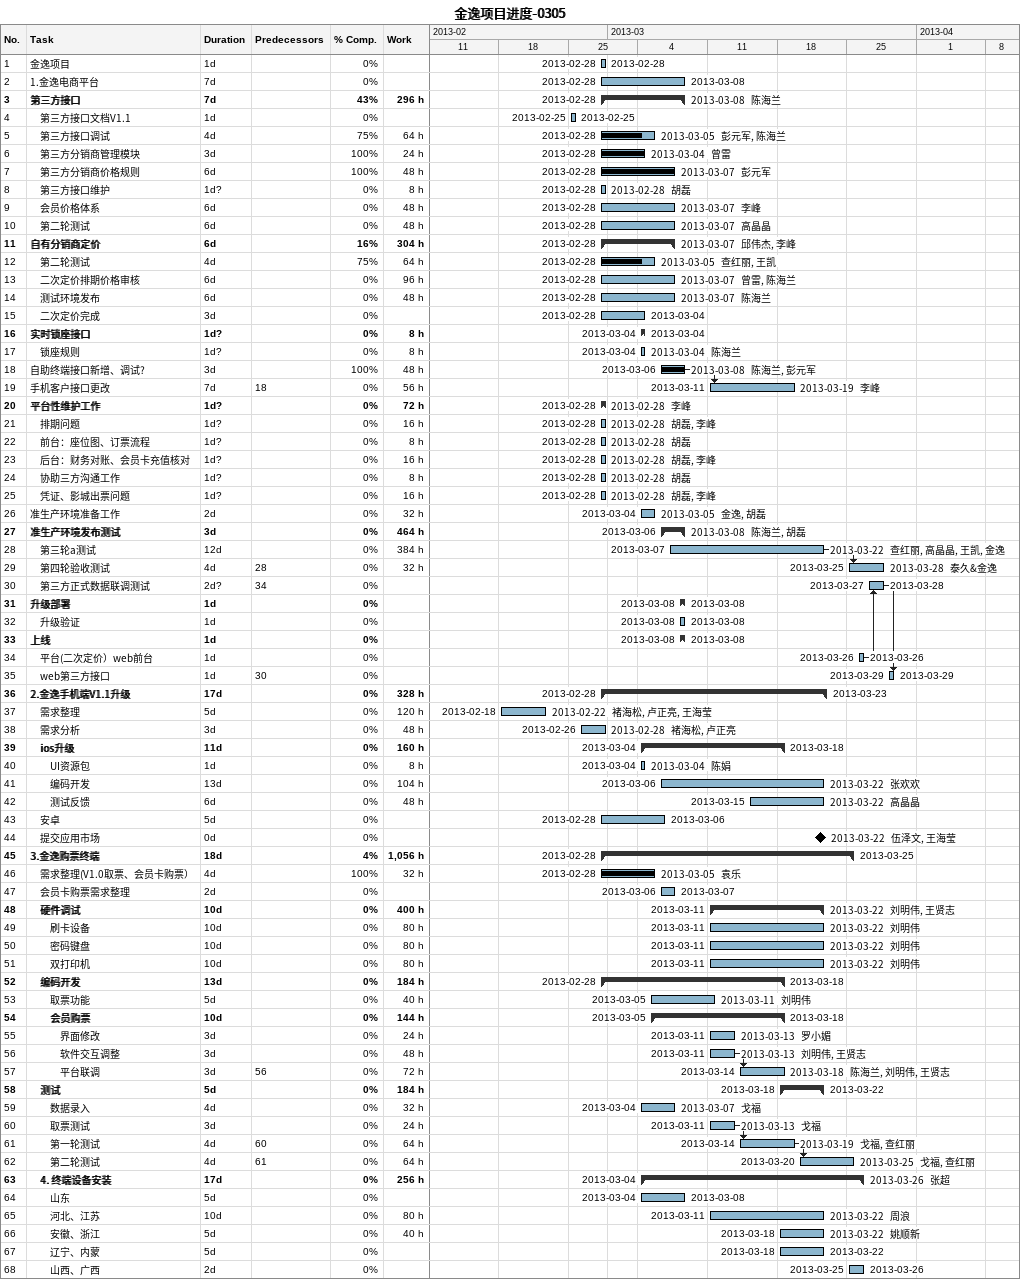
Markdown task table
金逸项目进度-0305

| ID | Level | Task | Duration | Start | Finish | Predecessors | Resources | % complete | Work (h) |
|---|---|---|---|---|---|---|---|---|---|
| 1 | 1 | 金逸项目 | 1d | 2013-02-28 | 2013-02-28 |  |  | 0 |  |
| 2 | 1 | 1.金逸电商平台 | 7d | 2013-02-28 | 2013-03-08 |  |  | 0 |  |
| 3 | 1 | **第三方接口** | 7d | 2013-02-28 | 2013-03-08 |  | 陈海兰 | 43 | 296 |
| 4 | 2 | 第三方接口文档V1.1 | 1d | 2013-02-25 | 2013-02-25 |  |  | 0 |  |
| 5 | 2 | 第三方接口调试 | 4d | 2013-02-28 | 2013-03-05 |  | 彭元军, 陈海兰 | 75 | 64 |
| 6 | 2 | 第三方分销商管理模块 | 3d | 2013-02-28 | 2013-03-04 |  | 曾雷 | 100 | 24 |
| 7 | 2 | 第三方分销商价格规则 | 6d | 2013-02-28 | 2013-03-07 |  | 彭元军 | 100 | 48 |
| 8 | 2 | 第三方接口维护 | 1d? | 2013-02-28 | 2013-02-28 |  | 胡磊 | 0 | 8 |
| 9 | 2 | 会员价格体系 | 6d | 2013-02-28 | 2013-03-07 |  | 李峰 | 0 | 48 |
| 10 | 2 | 第二轮测试 | 6d | 2013-02-28 | 2013-03-07 |  | 高晶晶 | 0 | 48 |
| 11 | 1 | **自有分销商定价** | 6d | 2013-02-28 | 2013-03-07 |  | 邱伟杰, 李峰 | 16 | 304 |
| 12 | 2 | 第二轮测试 | 4d | 2013-02-28 | 2013-03-05 |  | 查红丽, 王凯 | 75 | 64 |
| 13 | 2 | 二次定价排期价格审核 | 6d | 2013-02-28 | 2013-03-07 |  | 曾雷, 陈海兰 | 0 | 96 |
| 14 | 2 | 测试环境发布 | 6d | 2013-02-28 | 2013-03-07 |  | 陈海兰 | 0 | 48 |
| 15 | 2 | 二次定价完成 | 3d | 2013-02-28 | 2013-03-04 |  |  | 0 |  |
| 16 | 1 | **实时锁座接口** | 1d? | 2013-03-04 | 2013-03-04 |  |  | 0 | 8 |
| 17 | 2 | 锁座规则 | 1d? | 2013-03-04 | 2013-03-04 |  | 陈海兰 | 0 | 8 |
| 18 | 1 | 自助终端接口新增、调试? | 3d | 2013-03-06 | 2013-03-08 |  | 陈海兰, 彭元军 | 100 | 48 |
| 19 | 1 | 手机客户接口更改 | 7d | 2013-03-11 | 2013-03-19 | 18 | 李峰 | 0 | 56 |
| 20 | 1 | **平台性维护工作** | 1d? | 2013-02-28 | 2013-02-28 |  | 李峰 | 0 | 72 |
| 21 | 2 | 排期问题 | 1d? | 2013-02-28 | 2013-02-28 |  | 胡磊, 李峰 | 0 | 16 |
| 22 | 2 | 前台：座位图、订票流程 | 1d? | 2013-02-28 | 2013-02-28 |  | 胡磊 | 0 | 8 |
| 23 | 2 | 后台：财务对账、会员卡充值核对 | 1d? | 2013-02-28 | 2013-02-28 |  | 胡磊, 李峰 | 0 | 16 |
| 24 | 2 | 协助三方沟通工作 | 1d? | 2013-02-28 | 2013-02-28 |  | 胡磊 | 0 | 8 |
| 25 | 2 | 凭证、影城出票问题 | 1d? | 2013-02-28 | 2013-02-28 |  | 胡磊, 李峰 | 0 | 16 |
| 26 | 1 | 准生产环境准备工作 | 2d | 2013-03-04 | 2013-03-05 |  | 金逸, 胡磊 | 0 | 32 |
| 27 | 1 | **准生产环境发布测试** | 3d | 2013-03-06 | 2013-03-08 |  | 陈海兰, 胡磊 | 0 | 464 |
| 28 | 2 | 第三轮a测试 | 12d | 2013-03-07 | 2013-03-22 |  | 查红丽, 高晶晶, 王凯, 金逸 | 0 | 384 |
| 29 | 2 | 第四轮验收测试 | 4d | 2013-03-25 | 2013-03-28 | 28 | 泰久&金逸 | 0 | 32 |
| 30 | 2 | 第三方正式数据联调测试 | 2d? | 2013-03-27 | 2013-03-28 | 34 |  | 0 |  |
| 31 | 1 | **升级部署** | 1d | 2013-03-08 | 2013-03-08 |  |  | 0 |  |
| 32 | 2 | 升级验证 | 1d | 2013-03-08 | 2013-03-08 |  |  | 0 |  |
| 33 | 1 | **上线** | 1d | 2013-03-08 | 2013-03-08 |  |  | 0 |  |
| 34 | 2 | 平台(二次定价）web前台 | 1d | 2013-03-26 | 2013-03-26 |  |  | 0 |  |
| 35 | 2 | web第三方接口 | 1d | 2013-03-29 | 2013-03-29 | 30 |  | 0 |  |
| 36 | 1 | **2.金逸手机端V1.1升级** | 17d | 2013-02-28 | 2013-03-23 |  |  | 0 | 328 |
| 37 | 2 | 需求整理 | 5d | 2013-02-18 | 2013-02-22 |  | 褚海松, 卢正亮, 王海莹 | 0 | 120 |
| 38 | 2 | 需求分析 | 3d | 2013-02-26 | 2013-02-28 |  | 褚海松, 卢正亮 | 0 | 48 |
| 39 | 2 | **ios升级** | 11d | 2013-03-04 | 2013-03-18 |  |  | 0 | 160 |
| 40 | 3 | UI资源包 | 1d | 2013-03-04 | 2013-03-04 |  | 陈娟 | 0 | 8 |
| 41 | 3 | 编码开发 | 13d | 2013-03-06 | 2013-03-22 |  | 张欢欢 | 0 | 104 |
| 42 | 3 | 测试反馈 | 6d | 2013-03-15 | 2013-03-22 |  | 高晶晶 | 0 | 48 |
| 43 | 2 | 安卓 | 5d | 2013-02-28 | 2013-03-06 |  |  | 0 |  |
| 44 | 2 | 提交应用市场 | 0d | 2013-03-22 | 2013-03-22 |  | 伍泽文, 王海莹 | 0 |  |
| 45 | 1 | **3.金逸购票终端** | 18d | 2013-02-28 | 2013-03-25 |  |  | 4 | 1056 |
| 46 | 2 | 需求整理(V1.0取票、会员卡购票） | 4d | 2013-02-28 | 2013-03-05 |  | 袁乐 | 100 | 32 |
| 47 | 2 | 会员卡购票需求整理 | 2d | 2013-03-06 | 2013-03-07 |  |  | 0 |  |
| 48 | 2 | **硬件调试** | 10d | 2013-03-11 | 2013-03-22 |  | 刘明伟, 王贤志 | 0 | 400 |
| 49 | 3 | 刷卡设备 | 10d | 2013-03-11 | 2013-03-22 |  | 刘明伟 | 0 | 80 |
| 50 | 3 | 密码键盘 | 10d | 2013-03-11 | 2013-03-22 |  | 刘明伟 | 0 | 80 |
| 51 | 3 | 双打印机 | 10d | 2013-03-11 | 2013-03-22 |  | 刘明伟 | 0 | 80 |
| 52 | 2 | **编码开发** | 13d | 2013-02-28 | 2013-03-18 |  |  | 0 | 184 |
| 53 | 3 | 取票功能 | 5d | 2013-03-05 | 2013-03-11 |  | 刘明伟 | 0 | 40 |
| 54 | 3 | **会员购票** | 10d | 2013-03-05 | 2013-03-18 |  |  | 0 | 144 |
| 55 | 4 | 界面修改 | 3d | 2013-03-11 | 2013-03-13 |  | 罗小媚 | 0 | 24 |
| 56 | 4 | 软件交互调整 | 3d | 2013-03-11 | 2013-03-13 |  | 刘明伟, 王贤志 | 0 | 48 |
| 57 | 4 | 平台联调 | 3d | 2013-03-14 | 2013-03-18 | 56 | 陈海兰, 刘明伟, 王贤志 | 0 | 72 |
| 58 | 2 | **测试** | 5d | 2013-03-18 | 2013-03-22 |  |  | 0 | 184 |
| 59 | 3 | 数据录入 | 4d | 2013-03-04 | 2013-03-07 |  | 戈福 | 0 | 32 |
| 60 | 3 | 取票测试 | 3d | 2013-03-11 | 2013-03-13 |  | 戈福 | 0 | 24 |
| 61 | 3 | 第一轮测试 | 4d | 2013-03-14 | 2013-03-19 | 60 | 戈福, 查红丽 | 0 | 64 |
| 62 | 3 | 第二轮测试 | 4d | 2013-03-20 | 2013-03-25 | 61 | 戈福, 查红丽 | 0 | 64 |
| 63 | 2 | **4. 终端设备安装** | 17d | 2013-03-04 | 2013-03-26 |  | 张超 | 0 | 256 |
| 64 | 3 | 山东 | 5d | 2013-03-04 | 2013-03-08 |  |  | 0 |  |
| 65 | 3 | 河北、江苏 | 10d | 2013-03-11 | 2013-03-22 |  | 周浪 | 0 | 80 |
| 66 | 3 | 安徽、浙江 | 5d | 2013-03-18 | 2013-03-22 |  | 姚顺新 | 0 | 40 |
| 67 | 3 | 辽宁、内蒙 | 5d | 2013-03-18 | 2013-03-22 |  |  | 0 |  |
| 68 | 3 | 山西、广西 | 2d | 2013-03-25 | 2013-03-26 |  |  | 0 |  |
